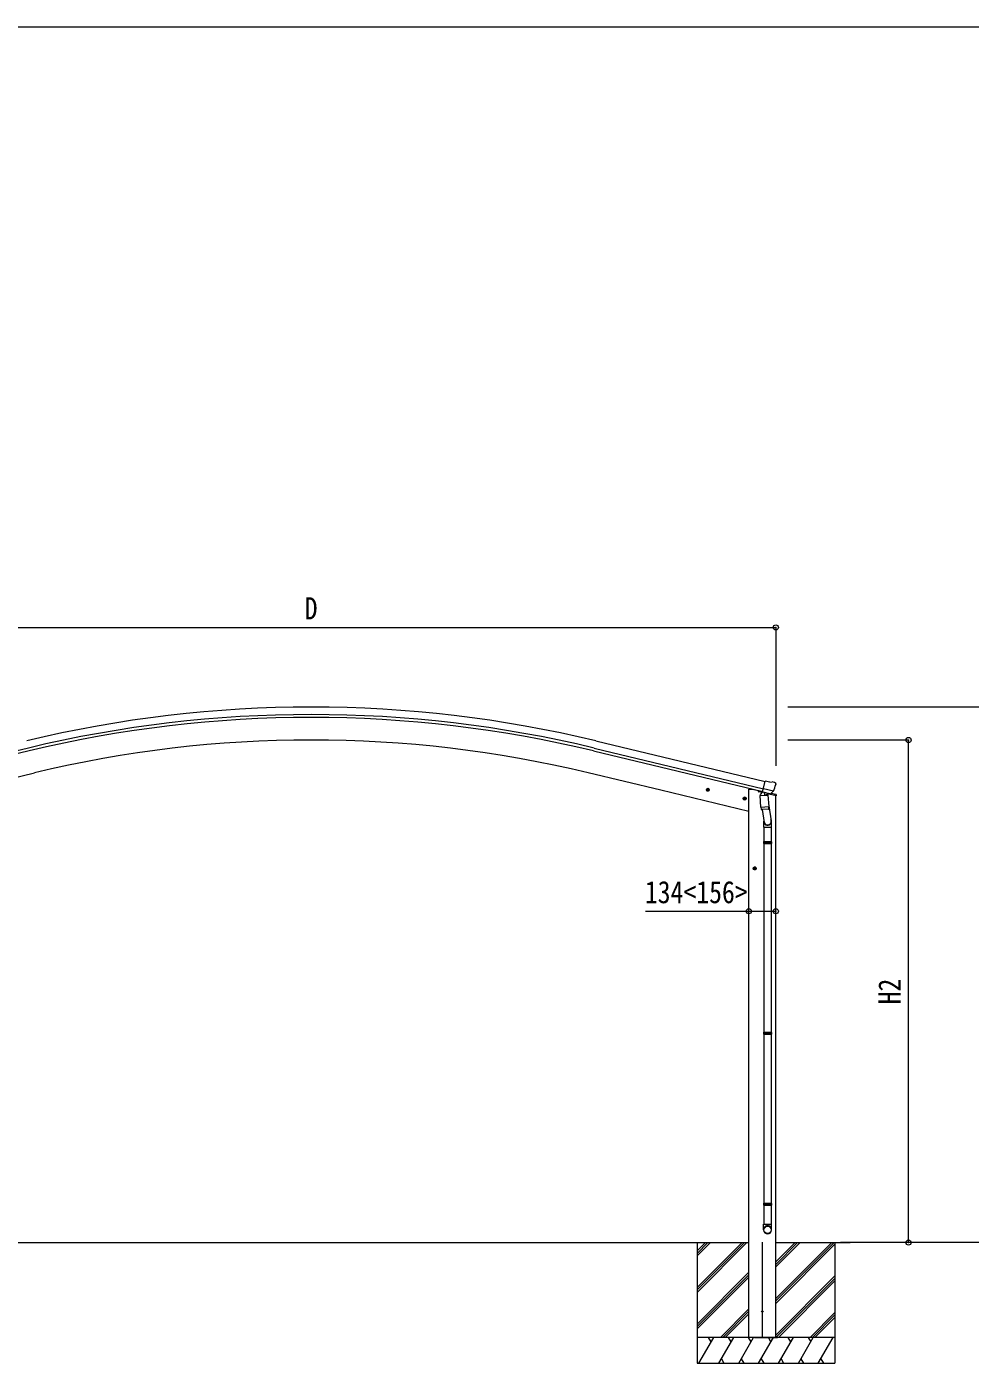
# Model space of a CAD drawing. Units: millimetres at full size, sheet at 1:30; details may follow other scales. Extents: x -8385 to 8479, y -5853 to 5787.
# Drawn here: x -5445 to 31, y -1963 to 5787 of the extents above; entities that cross this region are included whole.
import ezdxf
from ezdxf.enums import TextEntityAlignment as Align

# ---------------------------------------------------------------- set-up
doc = ezdxf.new("R2010")
doc.units = ezdxf.units.MM
doc.header["$LTSCALE"] = 30
doc.header["$PDMODE"] = 32
doc.header["$PDSIZE"] = 30
for name, color, linetype, lineweight in [('0-0_0', 7, 'Continuous', 9), ('0-1_本体', 4, 'Continuous', 9), ('0-2_部品', 7, 'Continuous', 9), ('0-8_PARTS2', 2, 'Continuous', 9), ('0-A_寸法', 6, 'Continuous', 9), ('F-0_240', 7, 'Continuous', 9)]:
    doc.layers.add(name, color=color, linetype=linetype, lineweight=lineweight)
doc.styles.add('ＭＳ ゴシック', font='')
doc.styles.get('ＭＳ ゴシック').set_extended_font_data('MS Gothic')

msp = doc.modelspace()

# ---------------------------------------------------------------- linework, layer by layer
at = {"layer": '0-0_0'}
for p, q in [((-6332.95, -1263.39), (-1253.8, -1263.39)), ((-1554.08, -1311.98), (-1505.48, -1263.38)), ((-1554.08, -1263.39), (-1554.08, -1963.39)), ((-1554.08, -1524.11), (-1293.35, -1263.39)), ((-1554.08, -1538.26), (-1279.21, -1263.39)), ((-1554.08, -1552.4), (-1265.07, -1263.39)), ((-1554.08, -1340.27), (-1477.2, -1263.39)), ((-1554.08, -1326.13), (-1491.34, -1263.39)), ((-1097.3, -1263.39), (-665.92, -1263.39)), ((-1097.3, -1587.83), (-772.85, -1263.39)), ((-1097.3, -1601.97), (-758.71, -1263.39)), ((-1097.3, -1403.99), (-956.7, -1263.39)), ((-1097.3, -1389.84), (-970.84, -1263.39)), ((-1097.3, -1375.7), (-984.99, -1263.39)), ((-1097.3, -1616.12), (-754.08, -1272.9)), ((-754.08, -1263.39), (-754.08, -1963.39)), ((-1554.08, -1736.25), (-1253.3, -1435.47)), ((-1554.08, -1750.39), (-1253.3, -1449.61)), ((-1554.08, -1764.53), (-1253.3, -1463.75)), ((-1097.3, -1799.96), (-754.08, -1456.75)), ((-1096.58, -1813.39), (-754.08, -1470.89)), ((-1082.44, -1813.39), (-754.08, -1485.03)), ((-1419.09, -1813.39), (-1253.3, -1647.6)), ((-1404.95, -1813.39), (-1253.3, -1661.74)), ((-1390.81, -1813.39), (-1253.3, -1675.88)), ((-898.59, -1813.39), (-754.08, -1668.88)), ((-884.45, -1813.39), (-754.08, -1683.02)), ((-870.31, -1813.39), (-754.08, -1697.16)), ((-754.08, -1813.39), (-1554.08, -1813.39)), ((-1543.79, -1963.39), (-1457.19, -1813.39)), ((-1472.19, -1839.37), (-1487.19, -1813.39)), ((-1428.32, -1963.39), (-1341.72, -1813.39)), ((-1356.72, -1839.37), (-1371.72, -1813.39)), ((-1312.85, -1963.39), (-1226.25, -1813.39)), ((-1241.25, -1839.37), (-1256.25, -1813.39)), ((-1221.08, -1813.39), (-1087.08, -1813.39)), ((-1197.38, -1963.39), (-1110.78, -1813.39)), ((-1125.78, -1839.37), (-1140.78, -1813.39)), ((-1081.91, -1963.39), (-995.31, -1813.39)), ((-1010.31, -1839.37), (-1025.31, -1813.39)), ((-966.44, -1963.39), (-879.84, -1813.39)), ((-909.84, -1813.39), (-894.84, -1839.37)), ((-850.97, -1963.39), (-764.37, -1813.39)), ((-1413.33, -1937.41), (-1398.33, -1963.39)), ((-1297.86, -1937.41), (-1282.86, -1963.39)), ((-1182.39, -1937.41), (-1167.39, -1963.39)), ((-1066.92, -1937.41), (-1051.92, -1963.39)), ((-951.45, -1937.41), (-936.45, -1963.39)), ((-835.97, -1937.41), (-820.98, -1963.39)), ((-1554.08, -1963.39), (-754.08, -1963.39))]:
    msp.add_line(p, q, dxfattribs=at)
at = {"layer": '0-1_本体'}
for p, q in [((-2142.22, 1646.39), (-1158.97, 1410.34)), ((-5434.46, 1604.42), (-6417.7, 1368.36)), ((-5430.53, 1588.05), (-6413.78, 1352.02)), ((-2156.22, 1588.05), (-1172.98, 1352)), ((-2152.3, 1604.42), (-1169.05, 1368.36)), ((-5822.74, 1359.17), (-5399.95, 1460.67)), ((-1764.01, 1359.17), (-2186.81, 1460.67)), ((-1253.3, 1236.56), (-1764.01, 1359.17)), ((-1253.3, 1365.99), (-1233.3, 1365.99)), ((-1253.3, -1813.39), (-1253.3, 1365.99)), ((-1232.8, 1365.99), (-1199.53, 1358.01)), ((-1097.3, -1813.39), (-1097.3, 1326.85))]:
    msp.add_line(p, q, dxfattribs=at)
for radius in [7073, 7029.83, 7013, 6882]:
    msp.add_arc((-3793.38, -5231.18), radius, 76.5, 103.5, dxfattribs=at)
at = {"layer": '0-2_部品'}
for p, q in [((-1132.65, 1405.75), (-1158.58, 1411.97)), ((-1132.65, 1405.75), (-1119.39, 1408.44)), ((-1104.91, 1405.26), (-1118.09, 1408.42)), ((-1101.81, 1403.01), (-1097.96, 1396.71)), ((-1501.72, 1365.1), (-1482.27, 1360.43)), ((-1494.13, 1369.96), (-1499.29, 1364.52)), ((-1494.33, 1353.04), (-1489.66, 1372.49)), ((-1486.83, 1368.21), (-1494.13, 1369.96)), ((-1489.86, 1355.57), (-1484.7, 1361.01)), ((-1484.7, 1361.01), (-1486.83, 1368.21)), ((-1280.2, 1318.6), (-1285.37, 1313.16)), ((-1280.41, 1301.68), (-1275.74, 1321.13)), ((-1272.91, 1316.85), (-1280.2, 1318.6)), ((-1200.03, 1358.49), (-1200.03, 1355.34)), ((-1177.99, 1346.1), (-1196.2, 1350.47)), ((-1188.72, 1328.57), (-1143.04, 1331.76)), ((-1184.05, 1261.73), (-1188.72, 1328.57)), ((-1174.31, 1350.34), (-1187.62, 1335.02)), ((-1187.62, 1335.02), (-1187.18, 1328.68)), ((-1173.36, 1350.4), (-1174.31, 1350.34)), ((-1170.28, 1347.93), (-1171.81, 1348.3)), ((-1133.58, 1339.12), (-1170.28, 1347.93)), ((-1111.65, 1354.13), (-1169.16, 1367.93)), ((-1164.33, 1346.11), (-1163.31, 1331.5)), ((-1136.12, 1337.11), (-1161.93, 1330.68)), ((-1144.81, 1334.94), (-1144.58, 1331.66)), ((-1143.04, 1331.76), (-1138.36, 1264.93)), ((-1131.21, 1338.65), (-1138.73, 1340.45)), ((-1095.48, 1326.29), (-1138.29, 1336.57)), ((-1135.41, 1338.89), (-1135.36, 1338.15)), ((-1132.05, 1338.75), (-1133.58, 1339.12)), ((-1128.5, 1339.22), (-1112.12, 1353.71)), ((-1124.71, 1342.57), (-1097.78, 1336.1)), ((-1097.59, 1394.43), (-1097.87, 1393.28)), ((-1095.48, 1333.18), (-1095.48, 1326.29)), ((-1287.8, 1313.74), (-1268.35, 1309.07)), ((-1275.94, 1304.21), (-1270.77, 1309.66)), ((-1270.77, 1309.66), (-1272.91, 1316.85)), ((-1184.05, 1261.73), (-1138.36, 1264.93)), ((-1184.04, 1261.73), (-1183.15, 1249.04)), ((-1139.35, 1250.32), (-1181.04, 1247.41)), ((-1177.51, 1247.66), (-1164.88, 1172.86)), ((-1138.72, 1270.05), (-1124.18, 1182.18)), ((-1137.5, 1252.46), (-1138.37, 1264.93)), ((-1137.9, 1251.1), (-1137.9, 1251.1)), ((-1168.03, 1179.68), (-1168.03, 1145.02)), ((-1122.03, 1145.02), (-1122.03, 1179.37)), ((-1168.03, 1145.02), (-1122.03, 1145.02)), ((-1166.03, 1145.02), (-1166.03, 1062.36)), ((-1124.03, 1145.02), (-1124.03, 1062.36)), ((-1168.03, 1060.36), (-1167.03, 1062.36)), ((-1168.03, 1060.36), (-1122.03, 1060.36)), ((-1168.03, 1060.36), (-1168.03, 1052.36)), ((-1168.03, 1052.36), (-1122.03, 1052.36)), ((-1168.03, 1052.36), (-1167.03, 1050.36)), ((-1167.03, 1062.36), (-1123.03, 1062.36)), ((-1167.03, 1050.36), (-1123.03, 1050.36)), ((-1166.03, 1050.36), (-1166.03, -43.83)), ((-1124.03, 1050.36), (-1124.03, -43.83)), ((-1122.03, 1060.36), (-1123.03, 1062.36)), ((-1229.54, 906.49), (-1209.54, 906.49)), ((-1223.29, 912.99), (-1227.04, 906.49)), ((-1215.79, 912.99), (-1223.29, 912.99)), ((-1219.54, 896.49), (-1219.54, 916.49)), ((-1212.03, 906.49), (-1215.79, 912.99)), ((-1215.79, 899.99), (-1212.03, 906.49)), ((-1168.03, -45.83), (-1167.03, -43.83)), ((-1168.03, -45.83), (-1122.03, -45.83)), ((-1168.03, -45.83), (-1168.03, -53.83)), ((-1168.03, -53.83), (-1122.03, -53.83)), ((-1168.03, -53.83), (-1167.03, -55.83)), ((-1167.03, -43.83), (-1123.03, -43.83)), ((-1167.03, -55.83), (-1123.03, -55.83)), ((-1166.03, -55.83), (-1166.03, -1034.01)), ((-1124.03, -55.83), (-1124.03, -1034.01)), ((-1122.03, -45.83), (-1123.03, -43.83)), ((-1168.03, -1036.01), (-1167.03, -1034.01)), ((-1168.03, -1036.01), (-1122.03, -1036.01)), ((-1168.03, -1036.01), (-1168.03, -1044.01)), ((-1168.03, -1044.01), (-1122.03, -1044.01)), ((-1168.03, -1044.01), (-1167.03, -1046.01)), ((-1167.03, -1034.01), (-1123.03, -1034.01)), ((-1167.03, -1046.01), (-1123.03, -1046.01)), ((-1166.03, -1046.01), (-1166.03, -1156.01)), ((-1124.03, -1046.01), (-1124.03, -1156.01)), ((-1122.03, -1036.01), (-1123.03, -1034.01)), ((-1168.03, -1190.15), (-1168.03, -1156.01)), ((-1168.03, -1156.01), (-1122.03, -1156.01)), ((-1122.03, -1190.15), (-1122.03, -1156.01))]:
    msp.add_line(p, q, dxfattribs=at)
for points in [[(-1164.01, 1346.52), (-1173.73, 1348.86), (-1158.58, 1411.97)], [(-1499.29, 1364.52), (-1497.16, 1357.32), (-1489.86, 1355.57)], [(-1164.01, 1346.52), (-1163.78, 1346.37), (-1139.01, 1340.42), (-1138.73, 1340.45)], [(-1111.38, 1354.7), (-1111.96, 1353.86), (-1112.12, 1353.71)], [(-1285.37, 1313.16), (-1283.24, 1305.96), (-1275.94, 1304.21)], [(-1122.03, 1060.36), (-1122.03, 1052.36), (-1123.03, 1050.36)], [(-1227.04, 906.49), (-1223.29, 899.99), (-1215.79, 899.99)], [(-1122.03, -45.83), (-1122.03, -53.83), (-1123.03, -55.83)], [(-1122.03, -1036.01), (-1122.03, -1044.01), (-1123.03, -1046.01)]]:
    msp.add_lwpolyline(points, dxfattribs=at)
for centre, radius in [((-1491.99, 1362.77), 8.5), ((-1491.99, 1362.77), 7.7), ((-1491.99, 1362.77), 6.5), ((-1278.07, 1311.41), 8.5), ((-1278.07, 1311.41), 7.7), ((-1278.07, 1311.41), 6.5), ((-1219.54, 906.49), 8.5), ((-1219.54, 906.49), 7.7), ((-1219.54, 906.49), 6.5)]:
    msp.add_circle(centre, radius, dxfattribs=at)
at = {"layer": '0-2_部品', "color": 4}
msp.add_circle((-1175.8, -1663.39), 4.5, dxfattribs=at)
at = {"layer": '0-2_部品'}
for centre, radius, start, end in [((-1118.79, 1405.5), 3, 76.5, 101.5), ((-1106.08, 1400.39), 5, 31.5, 76.5), ((-1195.03, 1355.34), 5, 180, 256.5), ((-1171.69, 1348.79), 0.5, 221.23754, 256.5), ((-1164.93, 1346.03), 0.604, 7.79405, 79.40158), ((-1162.28, 1331.65), 1.03, 188.03431, 289.96103), ((-1136.36, 1338.08), 1, 284, 4), ((-1134.92, 1338.93), 0.5, 76.5, 184), ((-1131.93, 1339.24), 0.5, 256.5, 291.76246), ((-1294.68, 1440.53), 202.4, 334.90875, 346.5), ((-1098.48, 1333.18), 3, 0, 76.5), ((-1181.18, 1249.4), 2, 190.53157, 274), ((-1139.48, 1252.32), 2, 274, 322.59038), ((-1139.44, 1252.29), 1.95, 322.52234, 4.95983), ((-1152.03, 1179.37), 30, 0, 2.54858)]:
    msp.add_arc(centre, radius, start, end, dxfattribs=at)
for centre, major_axis, ratio, start_param, end_param in [((-1100.51, 1395.14), (1.57, -2.57), 0.99628, 0.7835347, 1.5707963), ((-1130.51, 1341.57), (0.73, -2.92), 0.997631, 5.8041905, 5.8929484), ((-1130.54, 1341.7), (-2.63, 3.16), 0.650902, 2.1145521, 2.1873627), ((-1130.49, 1341.47), (0.73, -2.92), 0.997631, 5.965759, 6.7621801), ((-1145.03, 1179.68), (-23, 0), 0.996195, 6.0000678, 10.0103449), ((-1145.03, 1179.68), (-21, 0), 0.996195, 0.3319459, 3.3482706), ((-1145.03, -1188.41), (23, 0), 0.996195, 6.2831853, 9.424778), ((-1145.03, -1190.15), (23, 0), 0.996195, 6.2831853, 9.424778), ((-1145.03, -1190.15), (0, -23.43), 0.981806, 4.712389, 7.8539816)]:
    msp.add_ellipse(centre, major_axis=major_axis, ratio=ratio, start_param=start_param, end_param=end_param, dxfattribs=at)
msp.add_ellipse((-1145.03, -1190.15), major_axis=(-21, 0), ratio=0.996195, dxfattribs=at)
at = {"layer": '0-8_PARTS2'}
msp.add_line((-1175.8, -1260.89), (-1175.8, -1815.89), dxfattribs=at)
at = {"layer": '0-A_寸法'}
for p, q in [((-6489.45, 2303.51), (-1097.43, 2303.51)), ((-1097.43, 2303.51), (-1097.43, 1501.18)), ((279.15, 1841.82), (-1027.28, 1841.82)), ((-326.83, 1650.82), (-1027.28, 1650.82)), ((-326.83, -1263.39), (-326.83, 1650.82)), ((-1853.3, 657.86), (-1253.3, 657.86)), ((-1253.3, 657.86), (-1097.3, 657.86)), ((-326.83, -1263.39), (-721.08, -1263.39)), ((279.15, -1263.39), (-326.83, -1263.39))]:
    msp.add_line(p, q, dxfattribs=at)
for p in [(-1097.43, 2303.51), (-326.83, 1650.82), (-1253.3, 657.86), (-1097.3, 657.86), (-326.83, -1263.39)]:
    msp.add_point(p, dxfattribs=at)
at = {"layer": 'F-0_240', "color": 5}
msp.add_line((-8385.45, 5787.34), (8054.55, 5787.34), dxfattribs=at)

# ---------------------------------------------------------------- texts
at = {"layer": '0-A_寸法', "color": 7, "style": 'ＭＳ ゴシック', "width": 0.85}
for s, p in [('D', (-3831.44, 2311.51)), ('134<156>', (-1857.3, 665.86))]:
    msp.add_text(s, height=129, dxfattribs=at).set_placement(p, align=Align.BOTTOM_LEFT)
msp.add_text('H2', height=129, rotation=90, dxfattribs=at).set_placement((-334.83, 117.72), align=Align.BOTTOM_LEFT)

doc.saveas('drawing.dxf')
